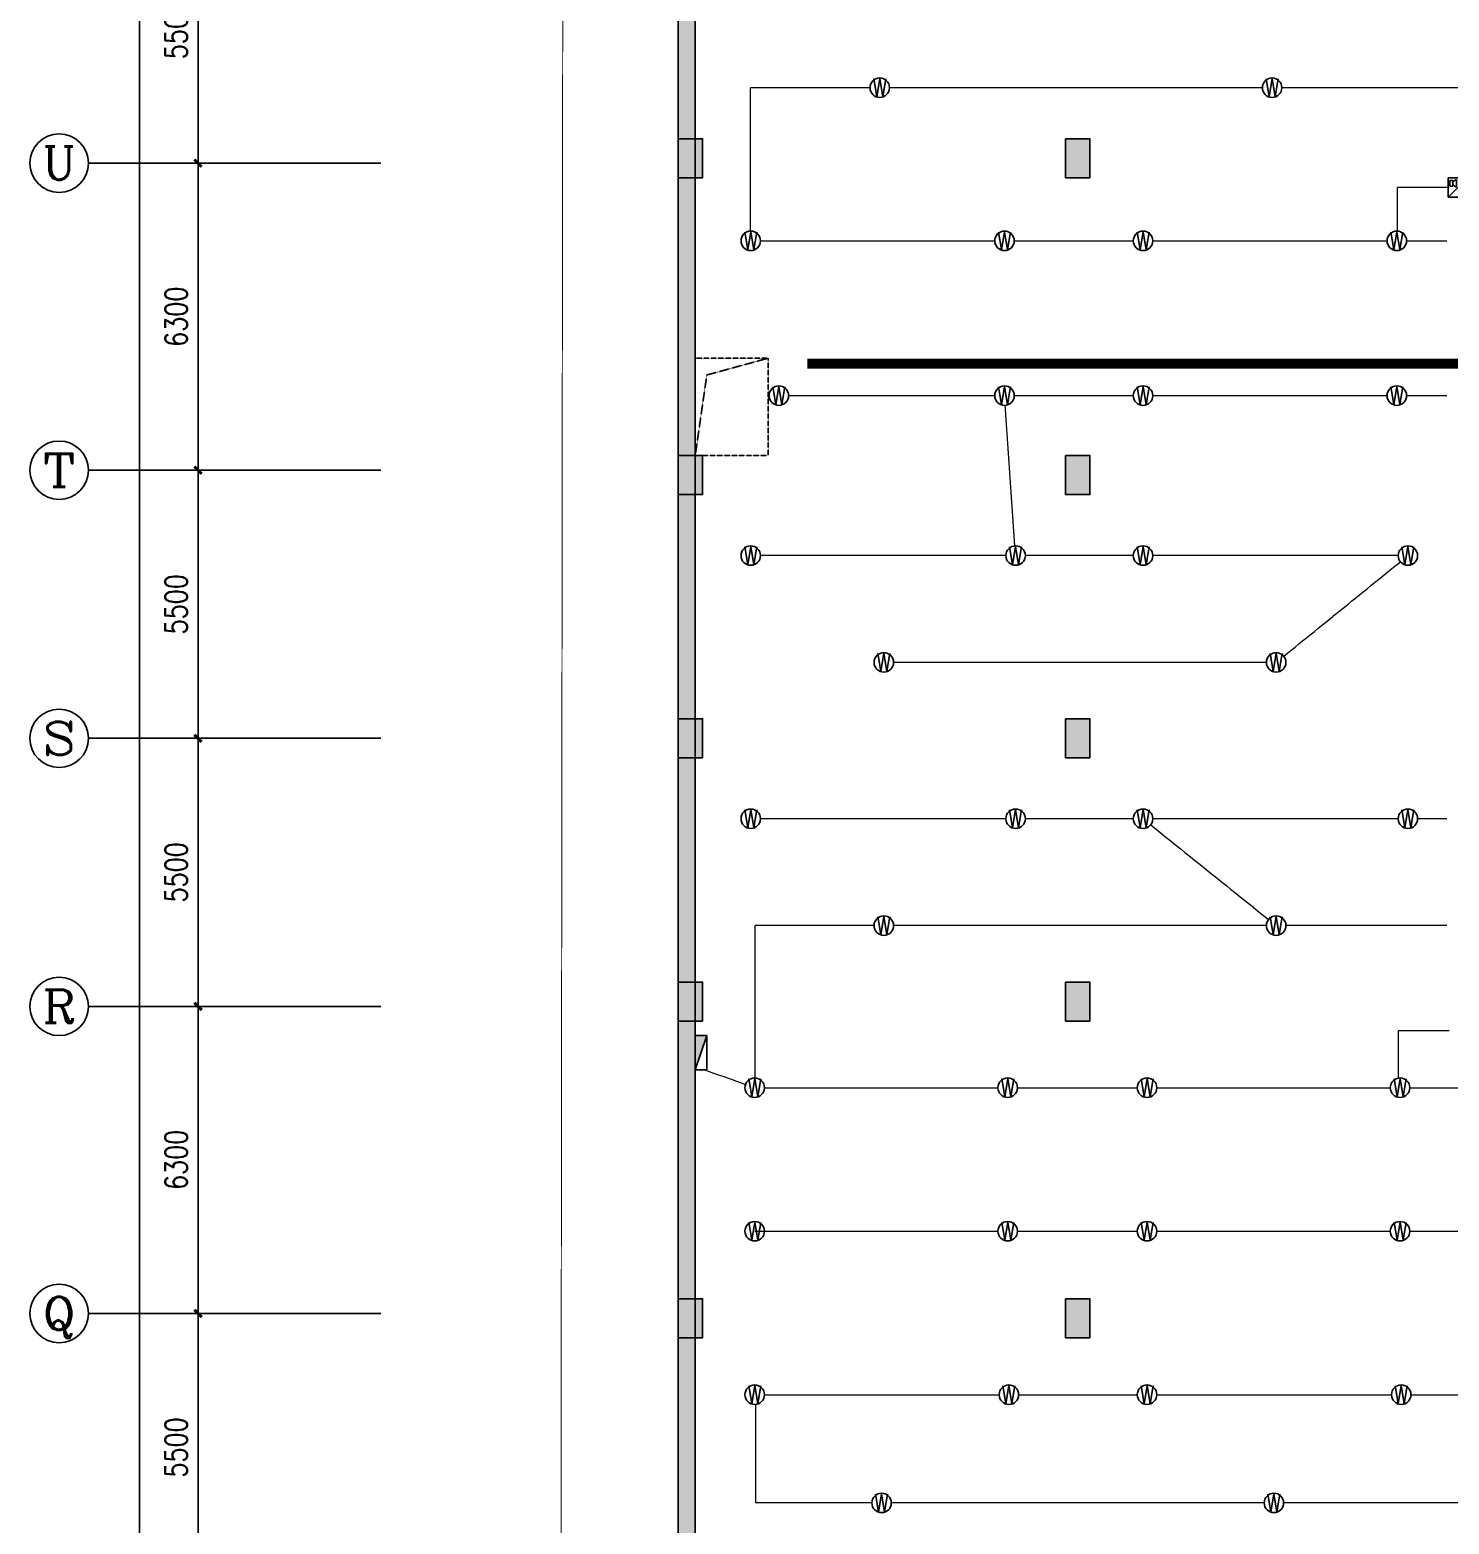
# Model space of a CAD drawing. Extents: x -1348811 to 123514, y -640545 to 749356.
# Drawn here: x -607569 to -578449, y -162782 to -132124 of the extents above; entities that cross this region are included whole.
import ezdxf
from ezdxf.enums import TextEntityAlignment as Align

# ---------------------------------------------------------------- set-up
doc = ezdxf.new("R2010")
doc.units = 0
doc.header["$LTSCALE"] = 10
doc.header["$MEASUREMENT"] = 0
for name, pattern in [('DASH', [0.35, 0.25, -0.1]), ('DASHDOT', [25.4, 12.7, -6.35, 0, -6.35]), ('DASHED', [0.75, 0.5, -0.25]), ('常规', [20, 10, 0, 10])]:
    doc.linetypes.add(name, pattern=pattern)
doc.layers.get('0').update_dxf_attribs({"linetype": 'CONTINUOUS'})
doc.layers.get('Defpoints').update_dxf_attribs({"linetype": 'CONTINUOUS'})
for name, color, linetype in [('A-STAIRS', 9, 'CONTINUOUS'), ('AXIS', 3, 'CONTINUOUS'), ('AXIS_TEXT', 7, 'CONTINUOUS'), ('COLU', 1, 'CONTINUOUS'), ('COLU_HATCH', 252, 'CONTINUOUS'), ('jlq', 1, 'CONTINUOUS'), ('JPS-XHS', 7, 'CONTINUOUS'), ('PUB_HATCH', 9, 'CONTINUOUS'), ('RD-equip', 3, 'CONTINUOUS'), ('控制线', 5, 'CONTINUOUS')]:
    doc.layers.add(name, color=color, linetype=linetype)
doc.layers.add('RD-Line', color=2, linetype='常规', lineweight=0)
doc.styles.add('_TCH_AXIS', font='COMPLEX', dxfattribs={"bigfont": 'GBCBIG'})
doc.styles.add('COMPLEX', font='COMPLEX')
doc.styles.add('DIM_FONT', font='SIMPLEX', dxfattribs={"width": 0.8, "bigfont": 'HZTXT'})
doc.styles.add('FS1', font='txt4.shx', dxfattribs={"width": 0.8, "bigfont": 'fstxt.shx'})
doc.styles.get("Standard").update_dxf_attribs({"font": 'GBENOR', "bigfont": 'GBCBIG'})
doc.dimstyles.new('DIMN150', dxfattribs={"dimscale": 1.5, "dimtxt": 300, "dimasz": 100, "dimexe": 250, "dimexo": 300, "dimgap": 150, "dimtad": 1, "dimdec": 0, "dimzin": 0, "dimdsep": 46, "dimtxsty": 'DIM_FONT', "dimblk": 'ARCHTICK', "dimcen": 0.09, "dimclrt": 7, "dimazin": 2, "dimtfac": 1, "dimtdec": 0, "dimtix": 1, "dimtmove": 2, "dimatfit": 3, "dimfxl": 0, "dimtolj": 1, "dimtzin": 0, "dimarcsym": 0})

# ---------------------------------------------------------------- blocks, each defined once
blk = doc.blocks.new('zw')
at = {"layer": 'COLU_HATCH'}
for points in [[(0, -95800), (500, -95800), (500, -96600), (0, -96600)], [(7950, -95800), (8450, -95800), (8450, -96600), (7950, -96600)], [(0, -102300), (500, -102300), (500, -103100), (0, -103100)], [(7950, -102300), (8450, -102300), (8450, -103100), (7950, -103100)], [(0, -107700), (500, -107700), (500, -108500), (0, -108500)], [(7950, -107700), (8450, -107700), (8450, -108500), (7950, -108500)], [(0, -113100), (500, -113100), (500, -113900), (0, -113900)], [(7950, -113100), (8450, -113100), (8450, -113900), (7950, -113900)], [(0, -119600), (500, -119600), (500, -120400), (0, -120400)], [(7950, -119600), (8450, -119600), (8450, -120400), (7950, -120400)]]:
    blk.add_hatch(color=256, dxfattribs=at).paths.add_polyline_path(points)
at = {"layer": 'COLU'}
for points in [[(0, -95800), (500, -95800), (500, -96600), (0, -96600)], [(7950, -95800), (8450, -95800), (8450, -96600), (7950, -96600)], [(0, -102300), (500, -102300), (500, -103100), (0, -103100)], [(7950, -102300), (8450, -102300), (8450, -103100), (7950, -103100)], [(0, -107700), (500, -107700), (500, -108500), (0, -108500)], [(7950, -107700), (8450, -107700), (8450, -108500), (7950, -108500)], [(0, -113100), (500, -113100), (500, -113900), (0, -113900)], [(7950, -113100), (8450, -113100), (8450, -113900), (7950, -113900)], [(0, -119600), (500, -119600), (500, -120400), (0, -120400)], [(7950, -119600), (8450, -119600), (8450, -120400), (7950, -120400)]]:
    blk.add_lwpolyline(points, close=True, dxfattribs=at)
blk = doc.blocks.new('jlqq')
at = {"layer": 'PUB_HATCH'}
blk.add_hatch(color=256, dxfattribs=at).paths.add_polyline_path([(65105, -97715), (1155, -97715), (1155, -103515), (1155, -140248), (1505, -140248), (1505, -98065), (65105, -98065)])
at = {"layer": 'jlq'}
for p, q in [((1155, -97715), (1155, -103515)), ((1505, -98065), (1505, -140248)), ((1155, -103515), (1155, -140248))]:
    blk.add_line(p, q, dxfattribs=at)
blk = doc.blocks.new('_ArchTick')
at = {"color": 0, "linetype": 'ByBlock', "const_width": 0.4}
blk.add_lwpolyline([(-0.5, -0.5), (0.5, 0.5)], dxfattribs=at)
blk = doc.blocks.new('*D1921')
at = {"layer": 'AXIS', "color": 0, "lineweight": -2}
for p, q in [((-600819, -16259), (-605694, -16259)), ((-605319, -227593), (-605319, -16259)), ((-600819, -227593), (-605694, -227593))]:
    blk.add_line(p, q, dxfattribs=at)
at = {"layer": 'Defpoints', "color": 0}
for p in [(-605319, -16259), (-600369, -16259), (-600369, -227593)]:
    blk.add_point(p, dxfattribs=at)
at = {"layer": 'AXIS', "color": 0, "lineweight": -2, "xscale": 150, "yscale": 150, "zscale": 150}
for p, rotation in [((-605319, -16259), 90), ((-605319, -227593), 270)]:
    blk.add_blockref('_ArchTick', p, dxfattribs=dict(at, rotation=rotation))
at = {"layer": 'AXIS', "color": 7, "insert": (-605769, -121926), "char_height": 450, "attachment_point": 5, "rotation": 90, "style": 'DIM_FONT'}
blk.add_mtext('\\A1;211333', dxfattribs=at)
blk = doc.blocks.new('*D1932')
at = {"layer": 'AXIS', "color": 0, "lineweight": -2}
for p, q in [((-600819, -158459), (-604494, -158459)), ((-604119, -163959), (-604119, -158459)), ((-600819, -163959), (-604494, -163959))]:
    blk.add_line(p, q, dxfattribs=at)
at = {"layer": 'Defpoints', "color": 0}
for p in [(-604119, -158459), (-600369, -158459), (-600369, -163959)]:
    blk.add_point(p, dxfattribs=at)
at = {"layer": 'AXIS', "color": 0, "lineweight": -2, "xscale": 150, "yscale": 150, "zscale": 150}
for p, rotation in [((-604119, -158459), 90), ((-604119, -163959), 270)]:
    blk.add_blockref('_ArchTick', p, dxfattribs=dict(at, rotation=rotation))
at = {"layer": 'AXIS', "color": 7, "insert": (-604569, -161209), "char_height": 450, "attachment_point": 5, "rotation": 90, "style": 'DIM_FONT'}
blk.add_mtext('\\A1;5500', dxfattribs=at)
blk = doc.blocks.new('*D1933')
at = {"layer": 'AXIS', "color": 0, "lineweight": -2}
for p, q in [((-600819, -152159), (-604494, -152159)), ((-604119, -158459), (-604119, -152159)), ((-600819, -158459), (-604494, -158459))]:
    blk.add_line(p, q, dxfattribs=at)
at = {"layer": 'Defpoints', "color": 0}
for p in [(-604119, -152159), (-600369, -152159), (-600369, -158459)]:
    blk.add_point(p, dxfattribs=at)
at = {"layer": 'AXIS', "color": 0, "lineweight": -2, "xscale": 150, "yscale": 150, "zscale": 150}
for p, rotation in [((-604119, -152159), 90), ((-604119, -158459), 270)]:
    blk.add_blockref('_ArchTick', p, dxfattribs=dict(at, rotation=rotation))
at = {"layer": 'AXIS', "color": 7, "insert": (-604569, -155309), "char_height": 450, "attachment_point": 5, "rotation": 90, "style": 'DIM_FONT'}
blk.add_mtext('\\A1;6300', dxfattribs=at)
blk = doc.blocks.new('*D1934')
at = {"layer": 'AXIS', "color": 0, "lineweight": -2}
for p, q in [((-600819, -146659), (-604494, -146659)), ((-604119, -152159), (-604119, -146659)), ((-600819, -152159), (-604494, -152159))]:
    blk.add_line(p, q, dxfattribs=at)
at = {"layer": 'Defpoints', "color": 0}
for p in [(-604119, -146659), (-600369, -146659), (-600369, -152159)]:
    blk.add_point(p, dxfattribs=at)
at = {"layer": 'AXIS', "color": 0, "lineweight": -2, "xscale": 150, "yscale": 150, "zscale": 150}
for p, rotation in [((-604119, -146659), 90), ((-604119, -152159), 270)]:
    blk.add_blockref('_ArchTick', p, dxfattribs=dict(at, rotation=rotation))
at = {"layer": 'AXIS', "color": 7, "insert": (-604569, -149409), "char_height": 450, "attachment_point": 5, "rotation": 90, "style": 'DIM_FONT'}
blk.add_mtext('\\A1;5500', dxfattribs=at)
blk = doc.blocks.new('*D1935')
at = {"layer": 'AXIS', "color": 0, "lineweight": -2}
for p, q in [((-600819, -141159), (-604494, -141159)), ((-604119, -146659), (-604119, -141159)), ((-600819, -146659), (-604494, -146659))]:
    blk.add_line(p, q, dxfattribs=at)
at = {"layer": 'Defpoints', "color": 0}
for p in [(-604119, -141159), (-600369, -141159), (-600369, -146659)]:
    blk.add_point(p, dxfattribs=at)
at = {"layer": 'AXIS', "color": 0, "lineweight": -2, "xscale": 150, "yscale": 150, "zscale": 150}
for p, rotation in [((-604119, -141159), 90), ((-604119, -146659), 270)]:
    blk.add_blockref('_ArchTick', p, dxfattribs=dict(at, rotation=rotation))
at = {"layer": 'AXIS', "color": 7, "insert": (-604569, -143909), "char_height": 450, "attachment_point": 5, "rotation": 90, "style": 'DIM_FONT'}
blk.add_mtext('\\A1;5500', dxfattribs=at)
blk = doc.blocks.new('*D1936')
at = {"layer": 'AXIS', "color": 0, "lineweight": -2}
for p, q in [((-600819, -134859), (-604494, -134859)), ((-604119, -141159), (-604119, -134859)), ((-600819, -141159), (-604494, -141159))]:
    blk.add_line(p, q, dxfattribs=at)
at = {"layer": 'Defpoints', "color": 0}
for p in [(-604119, -134859), (-600369, -134859), (-600369, -141159)]:
    blk.add_point(p, dxfattribs=at)
at = {"layer": 'AXIS', "color": 0, "lineweight": -2, "xscale": 150, "yscale": 150, "zscale": 150}
for p, rotation in [((-604119, -134859), 90), ((-604119, -141159), 270)]:
    blk.add_blockref('_ArchTick', p, dxfattribs=dict(at, rotation=rotation))
at = {"layer": 'AXIS', "color": 7, "insert": (-604569, -138009), "char_height": 450, "attachment_point": 5, "rotation": 90, "style": 'DIM_FONT'}
blk.add_mtext('\\A1;6300', dxfattribs=at)
blk = doc.blocks.new('*D1937')
at = {"layer": 'AXIS', "color": 0, "lineweight": -2}
for p, q in [((-600819, -129359), (-604494, -129359)), ((-604119, -134859), (-604119, -129359)), ((-600819, -134859), (-604494, -134859))]:
    blk.add_line(p, q, dxfattribs=at)
at = {"layer": 'Defpoints', "color": 0}
for p in [(-604119, -129359), (-600369, -129359), (-600369, -134859)]:
    blk.add_point(p, dxfattribs=at)
at = {"layer": 'AXIS', "color": 0, "lineweight": -2, "xscale": 150, "yscale": 150, "zscale": 150}
for p, rotation in [((-604119, -129359), 90), ((-604119, -134859), 270)]:
    blk.add_blockref('_ArchTick', p, dxfattribs=dict(at, rotation=rotation))
at = {"layer": 'AXIS', "color": 7, "insert": (-604569, -132109), "char_height": 450, "attachment_point": 5, "rotation": 90, "style": 'DIM_FONT'}
blk.add_mtext('\\A1;5500', dxfattribs=at)
blk = doc.blocks.new('_AXISO')
blk.add_circle((0, 0), 0.5)
at = {"layer": 'AXIS_TEXT', "style": 'COMPLEX', "width": 1.041667}
blk.add_attdef('A', text='', height=0.56, dxfattribs=at).set_placement((-0.25, -0.28), (0.25, -0.28), align=Align.FIT)
blk = doc.blocks.new('WG')
at = {"layer": 'RD-equip'}
blk.add_circle((0, 0), 200, dxfattribs=at)
at = {"layer": 'RD-equip', "color": 4, "style": 'FS1', "width": 0.8}
blk.add_attdef('消防', text='', height=360, dxfattribs=at).set_placement((0, 0), align=Align.MIDDLE)
blk = doc.blocks.new('WWWW')
at = {"layer": 'RD-equip'}
blk.add_blockref('WG', (0, 0), dxfattribs=at).add_auto_attribs({'消防': 'W'})
blk = doc.blocks.new('$equip$00001636')
for p, q in [((0.5, 0), (-0.5, 0)), ((0.5, 0), (-0.5, -1)), ((-0.5, 0), (-0.5, -1)), ((0.5, -1), (0.5, 0)), ((-0.417, -0.135, 0), (-0.417, -0.435, 0)), ((-0.269, -0.135, 0), (-0.417, -0.135, 0)), ((-0.417, -0.435, 0), (-0.269, -0.435, 0)), ((-0.269, -0.185, 0), (-0.069, -0.085, 0)), ((-0.269, -0.435, 0), (-0.269, -0.135, 0)), ((-0.069, -0.485, 0), (-0.269, -0.385, 0)), ((-0.069, -0.085, 0), (-0.069, -0.485, 0)), ((0.105, -0.602), (0.344, -0.841)), ((0.105, -0.841), (0.344, -0.602)), ((-0.5, -1), (0.5, -1))]:
    blk.add_line(p, q)
blk.add_circle((0.225, -0.722), 0.169)
for p in [(0, 0), (-0.5, -0.5), (0.5, -0.5), (0, -1)]:
    blk.add_point(p)
at = {"flags": 9}
blk.add_attdef('A', (0, 0), '', height=0.00002, dxfattribs=at)
blk.add_attdef('B', text='', height=0.4, dxfattribs=at).set_placement((0.884, -0.7), align=Align.MIDDLE_CENTER)
blk = doc.blocks.new('DXHS')
at = {"layer": 'JPS-XHS'}
blk.add_hatch(color=256, dxfattribs=at).paths.add_polyline_path([(-350, 240), (-350, 0), (350, 0)])
at = {"layer": 'JPS-XHS', "linetype": 'Continuous'}
for p, q in [((-350, 240), (-350, 0)), ((-350, 240), (350, 240)), ((-350, 0), (350, 0)), ((350, 240), (350, 0))]:
    blk.add_line(p, q, dxfattribs=at)
at = {"layer": 'JPS-XHS'}
blk.add_line((-350, 240), (350, 0), dxfattribs=at)

msp = doc.modelspace()

# ---------------------------------------------------------------- linework, layer by layer
at = {"layer": 'A-STAIRS', "linetype": 'DASH'}
msp.add_lwpolyline([(-593917.7, -140859.4), (-592417.7, -140859.4), (-592417.7, -138859.4), (-593917.7, -138859.4)], close=True, dxfattribs=at)
msp.add_lwpolyline([(-592417.7, -138859.4), (-593679, -139204.9), (-593917.7, -140859.4)], dxfattribs=at)
at = {"layer": 'AXIS'}
for p, q in [((-600369.2, -134859.4), (-606369.2, -134859.4)), ((-600369.2, -141159.4), (-606369.2, -141159.4)), ((-600369.2, -146659.4), (-606369.2, -146659.4)), ((-600369.2, -152159.4), (-606369.2, -152159.4)), ((-600369.2, -158459.4), (-606369.2, -158459.4))]:
    msp.add_line(p, q, dxfattribs=at)
at = {"layer": 'RD-Line'}
for p, q in [((-590330.9, -133311.1), (-592781.3, -133311.1)), ((-592781.3, -136252.1), (-592781.3, -133311.1)), ((-582280.9, -133311.1), (-589930.9, -133311.1)), ((-574280.9, -133311.1), (-581880.9, -133311.1)), ((-578467.6, -135359.4), (-579505.4, -135359.4)), ((-579505.4, -136252.8), (-579505.4, -135359.4)), ((-592578.1, -136452.1), (-587772.1, -136452.1)), ((-587372.1, -136452.1), (-584928.1, -136452.1)), ((-584528.1, -136452.1), (-579722.1, -136452.1)), ((-579322.1, -136452.1), (-578498.1, -136452.1)), ((-592001.9, -139627.4), (-587772.1, -139627.4)), ((-587372.1, -139627.4), (-584928.1, -139627.4)), ((-584528.1, -139627.4), (-579722.1, -139627.4)), ((-579322.1, -139627.4), (-578498.1, -139627.4)), ((-587357.8, -142710.3), (-587558.2, -139826.9)), ((-587543.9, -142909.8), (-592578.1, -142909.8)), ((-584928.1, -142909.8), (-587143.9, -142909.8)), ((-579493.9, -142909.8), (-584528.1, -142909.8)), ((-581842.6, -144976), (-579449.3, -143035.8)), ((-582198, -145101.9), (-589848, -145101.9)), ((-587543.9, -148309.8), (-592578.1, -148309.8)), ((-584928.1, -148309.8), (-587143.9, -148309.8)), ((-579493.9, -148309.8), (-584528.1, -148309.8)), ((-578498.1, -148309.8), (-579093.9, -148309.8)), ((-584572.1, -148435), (-582153.9, -150376.7)), ((-592688.4, -153628.6), (-592688.4, -150501.9)), ((-590248, -150501.9), (-592688.4, -150501.9)), ((-582198, -150501.9), (-589848, -150501.9)), ((-578498.1, -150501.9), (-581798, -150501.9)), ((-578448.5, -152659.4), (-579489.6, -152659.4)), ((-579489.6, -153631.4), (-579489.6, -152659.4)), ((-593727.7, -153459.4), (-592885.4, -153761)), ((-592497.1, -153828.4), (-587705, -153828.4)), ((-587305, -153828.4), (-584847.1, -153828.4)), ((-584447.1, -153828.4), (-579655, -153828.4)), ((-579255, -153828.4), (-576847.1, -153828.4)), ((-592697.1, -156772.5), (-587705, -156772.5)), ((-587305, -156772.5), (-584847.1, -156772.5)), ((-584447.1, -156772.5), (-579655, -156772.5)), ((-579255, -156772.5), (-577868, -156772.5)), ((-592678.6, -160326.3), (-592678.6, -162348.4)), ((-592497.1, -160127.2), (-587680.8, -160127.2)), ((-587280.8, -160127.2), (-584847.1, -160127.2)), ((-584447.1, -160127.2), (-579630.8, -160127.2)), ((-579230.8, -160127.2), (-576847.1, -160127.2)), ((-590293.5, -162348.4), (-592678.6, -162348.4)), ((-582243.5, -162346.7), (-589893.5, -162346.7)), ((-577868, -162346.7), (-581843.5, -162346.7))]:
    msp.add_line(p, q, dxfattribs=at)
at = {"layer": 'RD-Line', "linetype": 'DASHED', "ltscale": 0.8, "const_width": 200}
msp.add_lwpolyline([(-532856, -138971.9), (-591614.1, -138971.9)], dxfattribs=at)
at = {"layer": '控制线', "color": 1, "linetype": 'DASHDOT', "ltscale": 0.1, "const_width": 20}
msp.add_lwpolyline([(-596505.6, -14825.6), (-490113.6, 21088.3), (-484038.8, 16611.3), (-484686, -239220.3), (-493861.2, -248362.2), (-596766.1, -248247.3)], close=True, dxfattribs=at)

# ---------------------------------------------------------------- block references
at = {"layer": 'AXIS'}
ref = msp.add_blockref('_AXISO', (-606969.2, -134859.4), dxfattribs=dict(at, xscale=1200, yscale=1200, zscale=1200))
ref.add_attrib('A', 'U', dxfattribs={"layer": 'AXIS_TEXT', "height": 678.8, "style": '_TCH_AXIS', "width": 1.05}).set_placement((-607308.6, -135198.8), (-606629.8, -135198.8), align=Align.FIT)
ref = msp.add_blockref('_AXISO', (-606969.2, -141159.4), dxfattribs=dict(at, xscale=1200, yscale=1200, zscale=1200))
ref.add_attrib('A', 'T', dxfattribs={"layer": 'AXIS_TEXT', "height": 678.8, "style": '_TCH_AXIS', "width": 1.4}).set_placement((-607308.6, -141498.8), (-606629.8, -141498.8), align=Align.FIT)
ref = msp.add_blockref('_AXISO', (-606969.2, -146659.4), dxfattribs=dict(at, xscale=1200, yscale=1200, zscale=1200))
ref.add_attrib('A', 'S', dxfattribs={"layer": 'AXIS_TEXT', "height": 678.8, "style": '_TCH_AXIS', "width": 1.5}).set_placement((-607308.6, -146998.8), (-606629.8, -146998.8), align=Align.FIT)
ref = msp.add_blockref('_AXISO', (-606969.2, -152159.4), dxfattribs=dict(at, xscale=1200, yscale=1200, zscale=1200))
ref.add_attrib('A', 'R', dxfattribs={"layer": 'AXIS_TEXT', "height": 678.8, "style": '_TCH_AXIS', "width": 1.166667}).set_placement((-607308.6, -152498.8), (-606629.8, -152498.8), align=Align.FIT)
ref = msp.add_blockref('_AXISO', (-606969.2, -158459.4), dxfattribs=dict(at, xscale=1200, yscale=1200, zscale=1200))
ref.add_attrib('A', 'Q', dxfattribs={"layer": 'AXIS_TEXT', "height": 678.8, "style": '_TCH_AXIS', "width": 1.3125}).set_placement((-607308.6, -158798.8), (-606629.8, -158798.8), align=Align.FIT)
at = {"layer": 'COLU'}
msp.add_blockref('zw', (-594267.7, -38559.4), dxfattribs=at)
at = {"layer": 'jlq'}
msp.add_blockref('jlqq', (-595422.9, -31344.6), dxfattribs=at)
at = {"layer": 'JPS-XHS', "rotation": 270}
msp.add_blockref('DXHS', (-593917.7, -153109.4), dxfattribs=at)
at = {"layer": 'RD-equip'}
for p in [(-590130.9, -133311.1), (-582080.9, -133311.1), (-592778.1, -136452.1), (-587572.1, -136452.1), (-584728.1, -136452.1), (-579522.1, -136452.1), (-592201.9, -139627.4), (-587572.1, -139627.4), (-584728.1, -139627.4), (-579522.1, -139627.4), (-592778.1, -142909.8), (-587343.9, -142909.8), (-584728.1, -142909.8), (-579293.9, -142909.8), (-590048, -145101.9), (-581998, -145101.9), (-592778.1, -148309.8), (-587343.9, -148309.8), (-584728.1, -148309.8), (-579293.9, -148309.8), (-590048, -150501.9), (-581998, -150501.9), (-592697.1, -153828.4), (-587505, -153828.4), (-584647.1, -153828.4), (-579455, -153828.4), (-592697.1, -156772.5), (-587505, -156772.5), (-584647.1, -156772.5), (-579455, -156772.5), (-592697.1, -160127.2), (-587480.8, -160127.2), (-584647.1, -160127.2), (-579430.8, -160127.2), (-590093.5, -162346.7), (-582043.5, -162346.7)]:
    msp.add_blockref('WWWW', p, dxfattribs=at)
at = {"layer": 'RD-equip', "xscale": 399.9743999999482, "yscale": 399.9743999999482, "zscale": 399.9744}
msp.add_blockref('$equip$00001636', (-578267.6, -135159.4), dxfattribs=at)

# ---------------------------------------------------------------- dimensions: what is measured, and where the dimension line sits
at = {"layer": 'AXIS'}
for p1, p2, distance, picture, middle in [((-600369.2384, -227592.8565), (-600369.2384, -16259.4328), 4950, '*D1921', (-605769.2384, -121926.1446)), ((-600369.2, -134859.4), (-600369.2, -129359.4), 3750, '*D1937', (-604569.2, -132109.4)), ((-600369.2, -141159.4), (-600369.2, -134859.4), 3750, '*D1936', (-604569.2, -138009.4)), ((-600369.2, -146659.4), (-600369.2, -141159.4), 3750, '*D1935', (-604569.2, -143909.4)), ((-600369.2, -152159.4), (-600369.2, -146659.4), 3750, '*D1934', (-604569.2, -149409.4)), ((-600369.2, -158459.4), (-600369.2, -152159.4), 3750, '*D1933', (-604569.2, -155309.4)), ((-600369.2, -163959.4), (-600369.2, -158459.4), 3750, '*D1932', (-604569.2, -161209.4))]:
    dim = msp.add_aligned_dim(p1=p1, p2=p2, distance=distance, dimstyle='DIMN150', dxfattribs=at)
    dim.commit()
    dim.dimension.update_dxf_attribs({"geometry": picture, "text_midpoint": middle})

doc.saveas('drawing.dxf')
